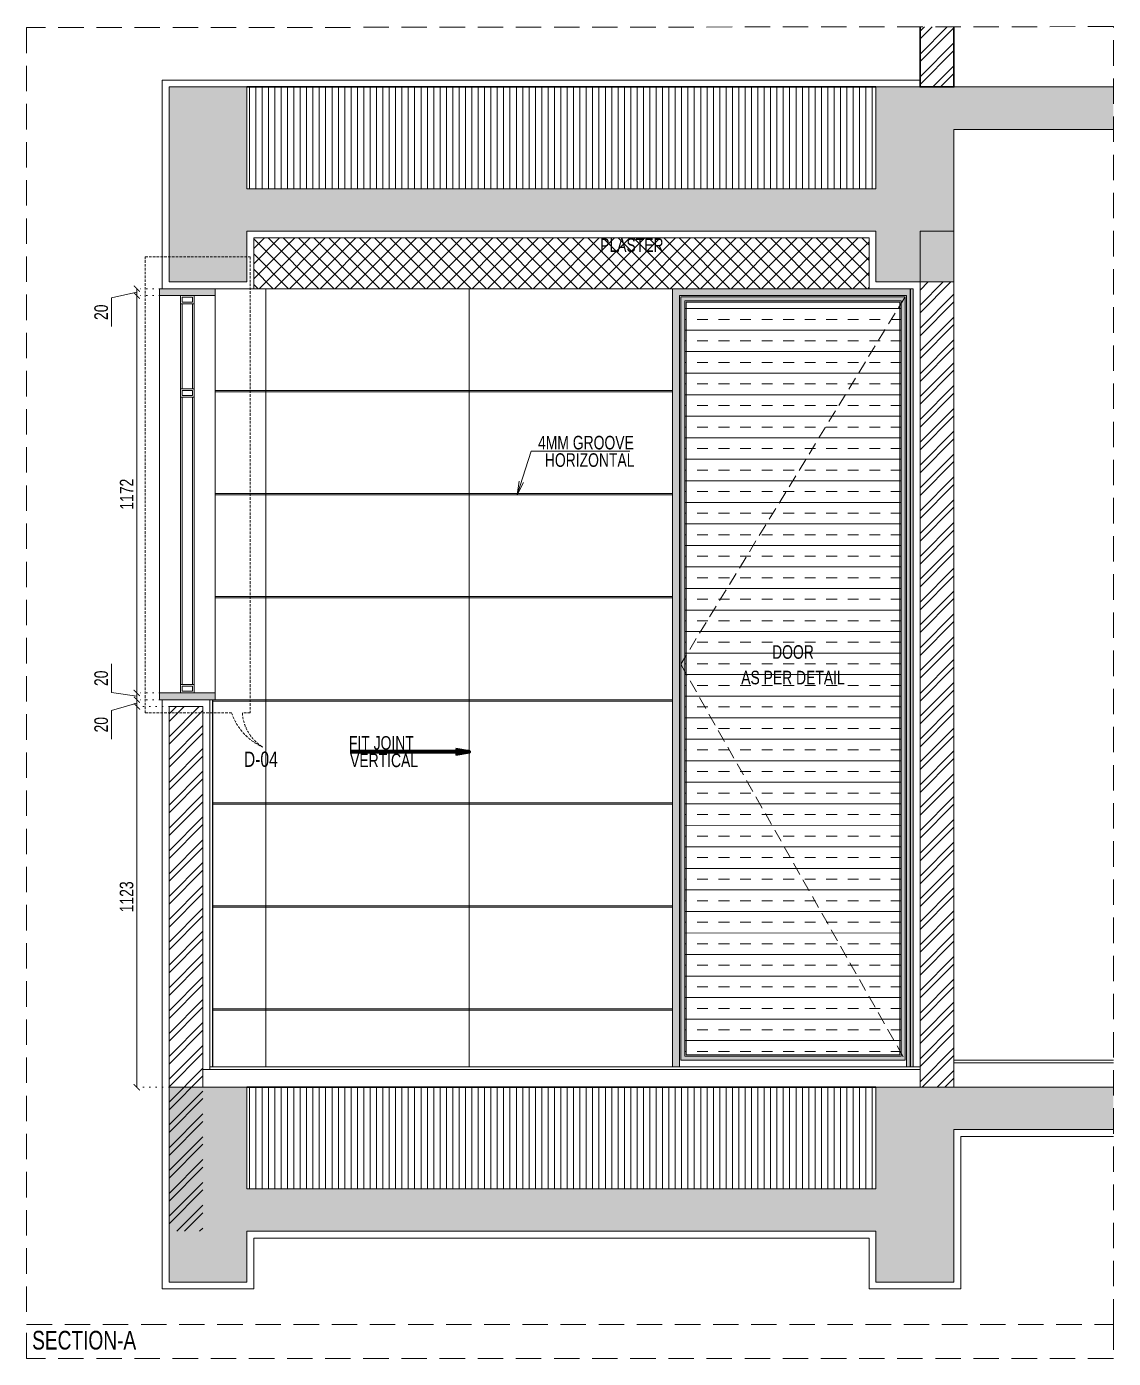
# Model space of a CAD drawing. Header units: inches. Extents: x 899679 to 12882928, y -3363313 to 527800.
# Drawn here: x 924041 to 927246, y 509195 to 513123 of the extents above; entities that cross this region are included whole.
import ezdxf
from ezdxf.enums import TextEntityAlignment as Align

# ---------------------------------------------------------------- set-up
doc = ezdxf.new("R2010")
doc.units = ezdxf.units.IN
doc.header["$LTSCALE"] = 150
for name, pattern in [('DASHED', [0.75, 0.5, -0.25]), ('DOT2', [0.125, 0, -0.125]), ('HIDDEN', [0.375, 0.25, -0.125])]:
    doc.linetypes.add(name, pattern=pattern)
for name, color, linetype, lineweight in [('46', 46, 'Continuous', 5), ('a-Wall-HM', 30, 'Continuous', 20), ('ele02', 4, 'Continuous', 9), ('ele03', 147, 'Continuous', 5), ('FILING-MSA', 253, 'Continuous', 9), ('g-cent-sym', 8, 'Continuous', 15), ('g-dot', 8, 'HIDDEN', 9), ('g-ele-02', 8, 'Continuous', 9), ('g-ele03', 8, 'Continuous', 0), ('g-r.c.c', 8, 'Continuous', 15), ('g-text', 8, 'Continuous', 9), ('g-wall', 8, 'Continuous', 30), ('PLASTER', 3, 'Continuous', 9), ('SHEET', 7, 'Continuous', 13), ('TEXT DETAIL-MSA', 212, 'Continuous', 13), ('TILE', 8, 'Continuous', 13), ('WALL HATCH-MSA', 251, 'Continuous', 9), ('WALL TILE', 250, 'Continuous', 13)]:
    doc.layers.add(name, color=color, linetype=linetype, lineweight=lineweight)
for name, color, linetype in [('g-sol250', 8, 'Continuous'), ('R.C.C HATCH-MSA', 250, 'Continuous'), ('TILE HATCH', 253, 'Continuous'), ('TILE SECTION', 152, 'Continuous')]:
    doc.layers.add(name, color=color, linetype=linetype)
doc.styles.add('AR', font='swisscl.ttf')
doc.styles.add('ARIAL', font='swisscl.ttf')
doc.styles.add('arial unicode', font='swisscl.ttf', dxfattribs={"height": 165})
doc.dimstyles.new('25', dxfattribs={"dimtxt": 40, "dimasz": 18, "dimexe": 0, "dimexo": 0, "dimgap": 10, "dimtad": 1, "dimdec": 0, "dimzin": 3, "dimdsep": 46, "dimtxsty": 'ARIAL', "dimblk": 'ARCHTICK', "dimcen": 0, "dimclrd": 256, "dimclre": 256, "dimclrt": 256, "dimadec": 0, "dimazin": 0, "dimtfac": 1, "dimtdec": 0, "dimtmove": 1, "dimatfit": 0, "dimfxl": 1, "dimtolj": 1, "dimtzin": 0, "dimlwd": 18, "dimlwe": 5, "dimarcsym": 0})
doc.dimstyles.new('75', dxfattribs={"dimtxt": 115, "dimasz": 50, "dimexe": 75, "dimexo": 0, "dimgap": 25, "dimtad": 1, "dimdec": 0, "dimzin": 0, "dimdsep": 46, "dimtxsty": 'ARIAL', "dimblk": 'ARCHTICK', "dimcen": 0.09, "dimdle": 75, "dimclrd": 256, "dimclre": 256, "dimclrt": 256, "dimadec": 0, "dimazin": 0, "dimtfac": 1, "dimtdec": 0, "dimtofl": 0, "dimtmove": 1, "dimatfit": 0, "dimfxl": 1, "dimtolj": 1, "dimtzin": 0, "dimlwd": -1, "dimlwe": -1, "dimarcsym": 0})
pattern_1 = [(45, (-924040.505, -541440.23), (-33.6759605, 33.6759605), []), (45, (-924018.054, -541440.23), (-33.6759605, 33.6759605), [])]

# ---------------------------------------------------------------- blocks, each defined once
blk = doc.blocks.new('_ArchTick')
at = {"color": 0, "linetype": 'ByBlock', "const_width": 0.15}
blk.add_lwpolyline([(-0.5, -0.5), (0.5, 0.5)], dxfattribs=at)
blk = doc.blocks.new('*D57')
at = {"layer": 'Defpoints', "color": 0, "transparency": 16777216}
for p in [(325, 1942.7), (392, 1962.7), (392, 1942.7)]:
    blk.add_point(p, dxfattribs=at)
at = {"layer": 'TEXT DETAIL-MSA', "lineweight": 18, "transparency": 16777216}
for p, q in [((250, 2048.1), (250, 1963.4)), ((325, 1962.7), (325, 1980.7)), ((250, 1963.4), (325, 1952.7)), ((325, 1962.7), (325, 1942.7)), ((325, 1942.7), (325, 1924.7))]:
    blk.add_line(p, q, dxfattribs=at)
at = {"layer": 'TEXT DETAIL-MSA', "linetype": 'DOT2', "lineweight": 5, "transparency": 16777216}
for p, q in [((392, 1962.7), (325, 1962.7)), ((392, 1942.7), (325, 1942.7))]:
    blk.add_line(p, q, dxfattribs=at)
at = {"layer": 'TEXT DETAIL-MSA', "linetype": 'ByBlock', "lineweight": 18, "transparency": 16777216, "xscale": 18, "yscale": 18, "zscale": 18}
for p, rotation in [((325, 1962.7), 270), ((325, 1942.7), 90)]:
    blk.add_blockref('_ArchTick', p, dxfattribs=dict(at, rotation=rotation))
at = {"layer": 'TEXT DETAIL-MSA', "transparency": 16777216, "insert": (220, 2005.7), "char_height": 40, "attachment_point": 5, "rotation": 90, "style": 'ARIAL'}
blk.add_mtext('\\A1;20', dxfattribs=at)
blk = doc.blocks.new('*D58')
at = {"layer": 'Defpoints', "color": 0, "transparency": 16777216}
for p in [(392, 1942.7), (325, 1922.7), (420, 1922.7)]:
    blk.add_point(p, dxfattribs=at)
at = {"layer": 'TEXT DETAIL-MSA', "lineweight": 18, "transparency": 16777216}
for p, q in [((250, 1911.2), (325, 1932.7)), ((325, 1942.7), (325, 1922.7)), ((250, 1826.5), (250, 1911.2))]:
    blk.add_line(p, q, dxfattribs=at)
at = {"layer": 'TEXT DETAIL-MSA', "linetype": 'DOT2', "lineweight": 5, "transparency": 16777216}
for p, q in [((392, 1942.7), (325, 1942.7)), ((420, 1922.7), (325, 1922.7))]:
    blk.add_line(p, q, dxfattribs=at)
at = {"layer": 'TEXT DETAIL-MSA', "linetype": 'ByBlock', "lineweight": 18, "transparency": 16777216, "xscale": 18, "yscale": 18, "zscale": 18}
for p, rotation in [((325, 1942.7), 90), ((325, 1922.7), 270)]:
    blk.add_blockref('_ArchTick', p, dxfattribs=dict(at, rotation=rotation))
at = {"layer": 'TEXT DETAIL-MSA', "transparency": 16777216, "insert": (220, 1868.8), "char_height": 40, "attachment_point": 5, "rotation": 90, "style": 'ARIAL'}
blk.add_mtext('\\A1;20', dxfattribs=at)
blk = doc.blocks.new('*D59')
at = {"layer": 'Defpoints', "color": 0, "transparency": 16777216}
for p in [(420, 1922.7), (325, 799.7), (420, 799.7)]:
    blk.add_point(p, dxfattribs=at)
at = {"layer": 'TEXT DETAIL-MSA', "linetype": 'DOT2', "lineweight": 5, "transparency": 16777216}
for p, q in [((420, 1922.7), (325, 1922.7)), ((420, 799.7), (325, 799.7))]:
    blk.add_line(p, q, dxfattribs=at)
at = {"layer": 'TEXT DETAIL-MSA', "lineweight": 18, "transparency": 16777216}
blk.add_line((325, 1922.7), (325, 799.7), dxfattribs=at)
at = {"layer": 'TEXT DETAIL-MSA', "linetype": 'ByBlock', "lineweight": 18, "transparency": 16777216, "xscale": 18, "yscale": 18, "zscale": 18}
for p, rotation in [((325, 1922.7), 90), ((325, 799.7), 270)]:
    blk.add_blockref('_ArchTick', p, dxfattribs=dict(at, rotation=rotation))
at = {"layer": 'TEXT DETAIL-MSA', "transparency": 16777216, "insert": (295, 1361.2), "char_height": 40, "attachment_point": 5, "rotation": 90, "style": 'ARIAL'}
blk.add_mtext('\\A1;1123', dxfattribs=at)
blk = doc.blocks.new('*D60')
at = {"layer": 'Defpoints', "color": 0, "transparency": 16777216}
for p in [(325, 3134.7), (392, 3134.7), (392, 1962.7)]:
    blk.add_point(p, dxfattribs=at)
at = {"layer": 'TEXT DETAIL-MSA', "linetype": 'DOT2', "lineweight": 5, "transparency": 16777216}
for p, q in [((392, 3134.7), (325, 3134.7)), ((392, 1962.7), (325, 1962.7))]:
    blk.add_line(p, q, dxfattribs=at)
at = {"layer": 'TEXT DETAIL-MSA', "lineweight": 18, "transparency": 16777216}
blk.add_line((325, 1962.7), (325, 3134.7), dxfattribs=at)
at = {"layer": 'TEXT DETAIL-MSA', "linetype": 'ByBlock', "lineweight": 18, "transparency": 16777216, "xscale": 18, "yscale": 18, "zscale": 18}
for p, rotation in [((325, 3134.7), 90), ((325, 1962.7), 270)]:
    blk.add_blockref('_ArchTick', p, dxfattribs=dict(at, rotation=rotation))
at = {"layer": 'TEXT DETAIL-MSA', "transparency": 16777216, "insert": (295, 2548.7), "char_height": 40, "attachment_point": 5, "rotation": 90, "style": 'ARIAL'}
blk.add_mtext('\\A1;1172', dxfattribs=at)
blk = doc.blocks.new('*D61')
at = {"layer": 'Defpoints', "color": 0, "transparency": 16777216}
for p in [(325, 3154.7), (392, 3154.7), (392, 3134.7)]:
    blk.add_point(p, dxfattribs=at)
at = {"layer": 'TEXT DETAIL-MSA', "lineweight": 18, "transparency": 16777216}
for p, q in [((250, 3127.7), (325, 3144.7)), ((325, 3134.7), (325, 3154.7)), ((250, 3042.9), (250, 3127.7))]:
    blk.add_line(p, q, dxfattribs=at)
at = {"layer": 'TEXT DETAIL-MSA', "linetype": 'DOT2', "lineweight": 5, "transparency": 16777216}
for p, q in [((392, 3154.7), (325, 3154.7)), ((392, 3134.7), (325, 3134.7))]:
    blk.add_line(p, q, dxfattribs=at)
at = {"layer": 'TEXT DETAIL-MSA', "linetype": 'ByBlock', "lineweight": 18, "transparency": 16777216, "xscale": 18, "yscale": 18, "zscale": 18}
for p, rotation in [((325, 3154.7), 90), ((325, 3134.7), 270)]:
    blk.add_blockref('_ArchTick', p, dxfattribs=dict(at, rotation=rotation))
at = {"layer": 'TEXT DETAIL-MSA', "transparency": 16777216, "insert": (220, 3085.3), "char_height": 40, "attachment_point": 5, "rotation": 90, "style": 'ARIAL'}
blk.add_mtext('\\A1;20', dxfattribs=at)
blk = doc.blocks.new('G$C593D1606')
at = {"layer": '46'}
h = blk.add_hatch(color=251, dxfattribs=at)
h.paths.add_polyline_path([(1929.4, 3130.7), (2591.4, 3130.7), (2591.4, 879.7), (1929.4, 879.7)])
h.paths.add_polyline_path([(1941.4, 3118.7), (2579.4, 3118.7), (2579.4, 891.7), (1941.4, 891.7)], flags=16)
h = blk.add_hatch(dxfattribs=at)
h.set_pattern_fill('TRANS', color=251, scale=10, angle=180, style=0)
h.set_pattern_definition([(0, (-35139505.114, 15730446.95), (0, 63.5), []), (0, (-35139505.114, 15730478.7), (0, 63.5), [31.75, -31.75])])
h.paths.add_polyline_path([(1941.4, 3118.7), (1941.4, 891.7), (2579.4, 891.7), (2579.4, 3118.7)])
at = {"layer": 'FILING-MSA'}
h = blk.add_hatch(dxfattribs=at)
h.set_pattern_fill('ANSI31', color=251, scale=150, angle=45)
h.set_pattern_definition([(90, (-1803108.64, -762095.982), (-18.75, 0), [])])
h.paths.add_polyline_path([(650, 3749.7), (650, 3449.7), (2505.4, 3449.7), (2505.4, 3749.7)])
h = blk.add_hatch(dxfattribs=at)
h.set_pattern_fill('ANSI31', color=251, scale=150, angle=45)
h.set_pattern_definition([(90, (-1803108.64, -765045.982), (-18.75, 0), [])])
h.paths.add_polyline_path([(650, 799.7), (650, 499.7), (2505.4, 499.7), (2505.4, 799.7)])
at = {"layer": 'g-sol250'}
h = blk.add_hatch(color=251, dxfattribs=at)
h.dxf.hatch_style = 1
h.paths.add_polyline_path([(556, 3154.7), (392, 3154.7), (392, 3134.7), (556, 3134.7)])
h = blk.add_hatch(color=251, dxfattribs=at)
h.dxf.hatch_style = 1
h.paths.add_polyline_path([(1925.4, 3134.6), (2595.4, 3134.6), (2595.4, 859.7), (2615.4, 859.7), (2615.4, 3154.7), (1905.4, 3154.7), (1905.4, 859.7), (1925.4, 859.7)])
h = blk.add_hatch(color=251, dxfattribs=at)
h.dxf.hatch_style = 1
h.paths.add_polyline_path([(556, 1962.6), (392, 1962.8), (392, 1942.7), (556, 1942.7)])
at = {"layer": 'R.C.C HATCH-MSA'}
h = blk.add_hatch(color=251, dxfattribs=at)
h.dxf.hatch_style = 1
h.paths.add_polyline_path([(420, 3749.7), (420, 3174.7), (650, 3174.7), (650, 3324.7), (2505.4, 3324.7), (2505.4, 3174.7), (2735.4, 3174.7), (2735.4, 3624.7), (3205.7, 3624.7), (3205.7, 3749.7), (2505.4, 3749.7), (2505.4, 3449.7), (650, 3449.7), (650, 3749.7)])
h = blk.add_hatch(color=251, dxfattribs=at)
h.dxf.hatch_style = 1
h.paths.add_polyline_path([(420, 799.7), (420, 224.7), (650, 224.7), (650, 374.7), (2505.4, 374.7), (2505.4, 224.7), (2735.4, 224.7), (2735.4, 674.7), (3205.7, 674.7), (3205.7, 799.7), (2505.4, 799.7), (2505.4, 499.7), (650, 499.7), (650, 799.7)])
at = {"layer": 'TILE HATCH'}
h = blk.add_hatch(dxfattribs=at)
h.set_pattern_fill('ANSI37', color=251, scale=10, angle=180)
h.set_pattern_definition([(225, (-924040.505, -541440.232), (22.4506403, -22.4506403), []), (315, (-924040.505, -541440.232), (22.4506403, 22.4506403), [])])
h.paths.add_polyline_path([(2485.4, 3154.7), (2485.4, 3304.7), (670, 3304.7), (670, 3154.7)])
at = {"layer": 'WALL HATCH-MSA'}
h = blk.add_hatch(dxfattribs=at)
h.set_pattern_fill('ANSI32', color=251, scale=5)
h.set_pattern_definition(pattern_1)
h.paths.add_polyline_path([(2735.4, 3927.2), (2635.4, 3927.1), (2635.4, 3749.7), (2735.4, 3749.7)])
h = blk.add_hatch(dxfattribs=at)
h.set_pattern_fill('ANSI32', color=251, scale=5)
h.set_pattern_definition(pattern_1)
h.paths.add_polyline_path([(2735.4, 3174.7), (2635.4, 3174.7), (2635.4, 799.7), (2735.4, 799.7)])
h.paths.add_polyline_path([(520, 1922.7), (420, 1922.7), (420, 374.7), (520, 374.7)])
at = {"layer": 'a-Wall-HM', "color": 251, "linetype": 'Continuous'}
blk.add_line((428, 1942.7, -0.1), (528, 1942.7, -0.1), dxfattribs=at)
at = {"layer": 'a-Wall-HM', "color": 251}
for points in [[(2735.4, 3324.7), (2635.4, 3324.7), (2635.4, 799.7), (2735.4, 799.7)], [(520, 1922.7), (420, 1922.7), (420, 799.7), (520, 799.7)]]:
    blk.add_lwpolyline(points, close=True, dxfattribs=at)
at = {"layer": 'ele02', "color": 251}
blk.add_line((670, 3154.7), (2485.4, 3154.7), dxfattribs=at)
for points in [[(494, 3134.7), (494, 3109.7), (454, 3109.7), (454, 3134.7)], [(489, 3129.7), (489, 3114.7), (459, 3114.7), (459, 3129.7)], [(494, 2859.7), (494, 2834.7), (454, 2834.7), (454, 2859.7)], [(489, 2854.7), (489, 2839.7), (459, 2839.7), (459, 2854.7)]]:
    blk.add_lwpolyline(points, close=True, dxfattribs=at)
at = {"layer": 'ele02', "color": 251, "elevation": 0}
for points in [[(494, 1987.7), (494, 1962.7), (454, 1962.7), (454, 1987.7)], [(489, 1982.7), (489, 1967.7), (459, 1967.7), (459, 1982.7)]]:
    blk.add_lwpolyline(points, close=True, dxfattribs=at)
at = {"layer": 'ele03', "color": 251}
for p, q in [((392, 3154.7), (392, 1962.7)), ((556, 3154.7), (556, 1962.7)), ((556, 3154.7), (556, 1942.7)), ((454, 1987.7), (454, 3109.7)), ((459, 2859.7), (459, 3109.7)), ((489, 2859.7), (489, 3109.7)), ((494, 1987.7), (494, 3109.7)), ((459, 1987.7), (459, 2834.7)), ((489, 1987.7), (489, 2834.7))]:
    blk.add_line(p, q, dxfattribs=at)
at = {"layer": 'g-cent-sym', "color": 251, "linetype": 'HIDDEN', "ltscale": 0.2, "elevation": 1}
blk.add_lwpolyline([(350.1, 1903.5), (349.8, 3248.3), (659.1, 3248.5), (659.4, 1903.7), (636.3, 1903.7, 0.243854), (696.8, 1802.8, -0.208623), (604.6, 1903.7)], format="xyb", close=True, dxfattribs=at)
at = {"layer": 'g-dot', "color": 251}
blk.add_lwpolyline([(2591.4, 3130.7), (1929.4, 2047.2), (2591.4, 879.7)], dxfattribs=at)
at = {"layer": 'g-ele-02', "color": 251, "ltscale": 750}
for points in [[(556, 3134.7), (556, 3154.7), (392, 3154.7), (392, 3134.7)], [(556, 1942.7), (556, 1962.7), (392, 1962.7), (392, 1942.7)]]:
    blk.add_lwpolyline(points, close=True, dxfattribs=at)
at = {"layer": 'g-ele-02', "color": 251, "ltscale": 400}
for points in [[(1905.4, 859.7), (1905.4, 3154.7), (2615.4, 3154.7), (2615.4, 859.7)], [(1925.4, 859.7), (1925.4, 3134.7), (2595.4, 3134.7), (2595.4, 859.7)]]:
    blk.add_lwpolyline(points, dxfattribs=at)
at = {"layer": 'g-ele03', "color": 251}
for points in [[(1929.4, 3130.7), (2591.4, 3130.7), (2591.4, 879.7), (1929.4, 879.7)], [(1941.4, 3118.7), (2579.4, 3118.7), (2579.4, 891.7), (1941.4, 891.7)], [(1945.4, 3114.7), (2575.4, 3114.7), (2575.4, 895.7), (1945.4, 895.7)]]:
    blk.add_lwpolyline(points, close=True, dxfattribs=at)
at = {"layer": 'g-r.c.c', "color": 251}
for points in [[(3205.7, 3749.7), (2505.4, 3749.7), (2505.4, 3449.7), (650, 3449.7), (650, 3749.7), (420, 3749.7), (420, 3324.7), (420, 3324.7), (420, 3174.7), (650, 3174.7), (650, 3324.7), (2505.4, 3324.7), (2505.4, 3174.7), (2735.4, 3174.7), (2735.4, 3624.7), (3205.7, 3624.7)], [(3205.7, 799.7), (2505.4, 799.7), (2505.4, 499.7), (650, 499.7), (650, 799.7), (420, 799.7), (420, 374.7), (420, 374.7), (420, 224.7), (650, 224.7), (650, 374.7), (2505.4, 374.7), (2505.4, 224.7), (2735.4, 224.7), (2735.4, 674.7), (3205.7, 674.7)]]:
    blk.add_lwpolyline(points, dxfattribs=at)
at = {"layer": 'g-wall', "color": 251}
for p, q in [((2505.4, 3749.7), (650, 3749.7)), ((2505.4, 799.7), (650, 799.7))]:
    blk.add_line(p, q, dxfattribs=at)
blk.add_lwpolyline([(2635.4, 3927.7), (2635.4, 3749.7), (2735.4, 3749.7), (2735.4, 3927.7)], dxfattribs=at)
at = {"layer": 'PLASTER', "color": 251, "linetype": 'Continuous', "ltscale": 750}
blk.add_line((408, 1942.7, -0.1), (548, 1942.7, -0.1), dxfattribs=at)
at = {"layer": 'PLASTER', "color": 251}
for points in [[(400, 3154.7), (400, 3769.7), (2635.4, 3769.7)], [(2615.4, 859.7), (2615.4, 3154.7), (2485.4, 3154.7), (2485.4, 3304.7), (670, 3304.7), (670, 3154.7), (400, 3154.7)], [(540, 851.7), (540, 1942.7), (400, 1942.7), (400, 204.7), (670, 204.7), (670, 354.7), (2485.4, 354.7), (2485.4, 204.7), (2755.4, 204.7), (2755.4, 654.7), (3205.8, 654.7)]]:
    blk.add_lwpolyline(points, dxfattribs=at)
at = {"layer": 'SHEET', "color": 251, "linetype": 'HIDDEN', "ltscale": 2}
for points in [[(0, 100), (3205.7, 100), (3205.8, 3927.7), (0, 3924.7)], [(0, 100), (3205.7, 100), (3205.7, 0), (0, 0)]]:
    blk.add_lwpolyline(points, close=True, dxfattribs=at)
at = {"layer": 'TILE', "color": 251}
for p, q in [((3205.7, 879.7), (2735.4, 879.7)), ((3205.7, 871.7), (2735.4, 871.7)), ((2635.4, 851.7), (520, 851.7)), ((2635.4, 859.7), (540, 859.7))]:
    blk.add_line(p, q, dxfattribs=at)
at = {"layer": 'TILE SECTION', "color": 251}
for points in [[(2607.4, 859.7), (2607.4, 3154.7)], [(548, 1942.7), (548, 859.7)]]:
    blk.add_lwpolyline(points, dxfattribs=at)
at = {"layer": 'WALL TILE', "color": 251}
for p, q in [((705.4, 3154.7), (705.4, 859.7)), ((1305.4, 3154.7), (1305.4, 859.7)), ((556, 2854.7), (1905.4, 2854.7)), ((556, 2850.7), (1905.4, 2850.7)), ((556, 2550.7), (1905.4, 2550.7)), ((556, 2546.7), (1905.4, 2546.7)), ((556, 2246.7), (1905.4, 2246.7)), ((556, 2242.7), (1905.4, 2242.7)), ((548, 1942.7), (1905.4, 1942.7)), ((548, 1938.7), (1905.4, 1938.7)), ((548, 1638.7), (1905.4, 1638.7)), ((548, 1634.7), (1905.4, 1634.7)), ((548, 1334.7), (1905.4, 1334.7)), ((548, 1330.7), (1905.4, 1330.7)), ((548, 1030.7), (1905.4, 1030.7)), ((548, 1026.7), (1905.4, 1026.7))]:
    blk.add_line(p, q, dxfattribs=at)
at = {"layer": 'g-cent-sym', "color": 251, "linetype": 'DASHED', "lineweight": 0, "ltscale": 100, "style": 'ARIAL'}
blk.add_text('D-04', height=45, dxfattribs=at).set_placement((641, 1744.5, 0))
at = {"layer": 'g-text', "color": 251, "style": 'arial unicode'}
for s, height, p in [('PLASTER', 40, (1691.9, 3263.1, 0)), ('4MM GROOVE ', 40, (1508.6, 2680.8, 0)), ('HORIZONTAL', 40, (1528.7, 2629.4, 0)), ('FIT JOINT', 40, (950.7, 1795.2, 0)), ('VERTICAL', 40, (954.2, 1743.7, 0)), ('SECTION-A', 55, (16.2, 26.1))]:
    blk.add_text(s, height=height, dxfattribs=at).set_placement(p)
for s, p in [('DOOR', (2260.6, 2083.3, 0)), ('AS PER DETAIL', (2260.6, 2007.9, 0))]:
    blk.add_text(s, height=40, dxfattribs=at).set_placement(p, align=Align.MIDDLE_CENTER)
at = {"layer": 'TEXT DETAIL-MSA', "color": 251}
for base, p1, p2, picture, middle in [((325, 3154.7), (392, 3134.7), (392, 3154.7), '*D61', (250, 3117.7)), ((325, 1942.7), (392, 1962.7), (392, 1942.7), '*D57', (250, 1973.4)), ((325, 1922.7), (392, 1942.7), (420, 1922.7), '*D58', (250, 1901.2))]:
    dim = blk.add_linear_dim(base=base, p1=p1, p2=p2, angle=90, dimstyle='25', dxfattribs=at)
    dim.commit()
    dim.dimension.update_dxf_attribs({"geometry": picture, "text_midpoint": middle, "dimtype": 160})
for base, p1, p2, picture, middle in [((325, 3134.7), (392, 1962.7), (392, 3134.7), '*D60', (295, 2548.7)), ((325, 799.7), (420, 1922.7), (420, 799.7), '*D59', (295, 1361.2))]:
    dim = blk.add_linear_dim(base=base, p1=p1, p2=p2, angle=90, dimstyle='25', dxfattribs=at)
    dim.commit()
    dim.dimension.update_dxf_attribs({"geometry": picture, "text_midpoint": middle})
at = {"layer": 'g-text', "color": 251}
for points, override in [([(1447, 2546.7), (1488.2, 2675.7), (1779.2, 2675.7)], {"dimtxt": 90, "dimasz": 40, "dimgap": 10, "dimtad": 0, "dimtxsty": 'AR', "dimclrd": 256, "dimldrblk": 'Open'}), ([(1305.4, 1788.7), (954.1, 1788.7)], {"dimscale": 1, "dimtxt": 90, "dimasz": 40, "dimgap": 10, "dimtad": 0, "dimtxsty": 'AR', "dimclrd": 256, "dimldrblk": 'Open', "dimlwd": 65535})]:
    blk.add_leader(points, dimstyle='75', override=override, dxfattribs=at)

msp = doc.modelspace()

# ---------------------------------------------------------------- block references
at = {"color": 1}
msp.add_blockref('G$C593D1606', (924040.51, 509194.94), dxfattribs=at)

doc.saveas('drawing.dxf')
